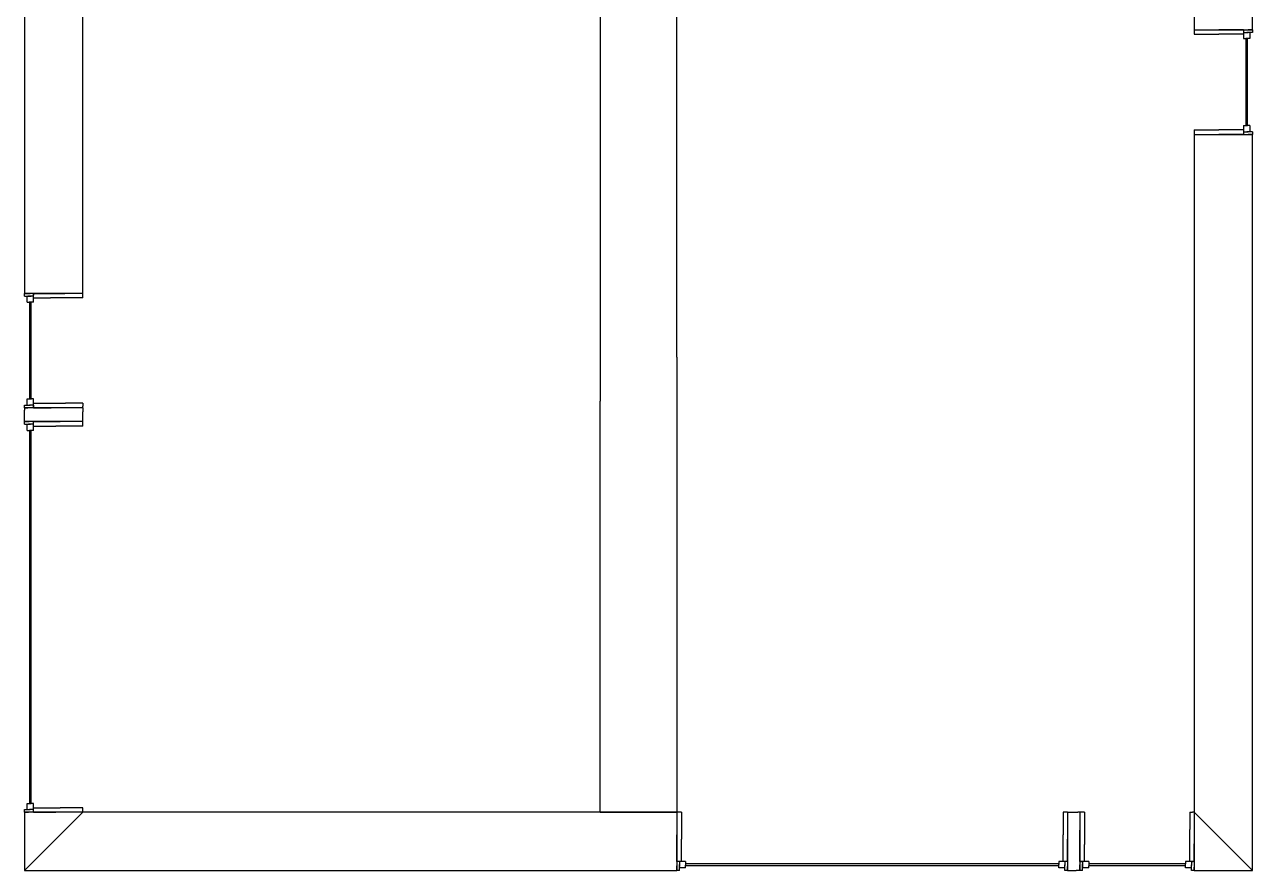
# Model space of a CAD drawing. Header units: metres. Extents: x 0 to 8.8, y -17.8 to 0.
# Drawn here: x 0 to 8.8, y -17.8 to -11.74 of the extents above; entities that cross this region are included whole.
import ezdxf

# ---------------------------------------------------------------- set-up
doc = ezdxf.new("R2010")
doc.units = ezdxf.units.M

msp = doc.modelspace()

# ---------------------------------------------------------------- linework, layer by layer
at = {"layer": 'IFCWALL'}
for p, q in [((8.383, -5.6614), (8.383, -11.774)), ((8.8, -11.774), (8.8, -5.6614)), ((0, -6.026), (0, -12.1386)), ((0.417, -12.1386), (0.417, -6.026)), ((4.125, -11.0767), (4.125, -14.4359)), ((4.675, -14.1216), (4.675, -11.134)), ((8.383, -11.774), (8.5915, -11.774)), ((8.5915, -11.774), (8.8, -11.774)), ((0, -12.1386), (0, -13.664)), ((0.417, -13.664), (0.417, -12.1386)), ((8.383, -12.524), (8.383, -14.8479)), ((8.383, -12.524), (8.5915, -12.524)), ((8.5915, -12.524), (8.8, -12.524)), ((8.8, -15.0473), (8.8, -12.524)), ((0.2662, -13.664), (0, -13.664)), ((0.417, -13.664), (0.2662, -13.664)), ((4.675, -14.1216), (4.675, -17.383)), ((0, -14.483), (0, -14.5003)), ((0.1508, -14.483), (0, -14.483)), ((0, -14.5037), (0, -14.5003)), ((0, -14.583), (0, -14.5037)), ((0.417, -14.483), (0.1508, -14.483)), ((0.417, -14.483), (0.417, -14.5136)), ((0.417, -14.5164), (0.417, -14.5136)), ((0.417, -14.583), (0.417, -14.5164)), ((4.125, -17.383), (4.125, -14.4359)), ((0.2267, -14.583), (0, -14.583)), ((0.417, -14.583), (0.2267, -14.583)), ((8.383, -14.8479), (8.383, -17.383)), ((8.8, -17.8), (8.8, -15.0473)), ((0, -17.383), (0, -17.6006)), ((0.1903, -17.383), (0, -17.383)), ((0.417, -17.383), (0.1726, -17.6274)), ((0.417, -17.383), (0.1903, -17.383)), ((0.1994, -17.6006), (0.417, -17.383)), ((2.4527, -17.383), (0.417, -17.383)), ((4.675, -17.383), (2.4527, -17.383)), ((4.125, -17.383), (4.3879, -17.383)), ((4.3879, -17.383), (4.675, -17.383)), ((4.675, -17.383), (4.675, -17.5733)), ((7.475, -17.383), (7.5486, -17.383)), ((7.475, -17.383), (7.475, -17.6097)), ((7.564, -17.383), (7.5486, -17.383)), ((7.564, -17.383), (7.564, -17.5338)), ((8.383, -17.383), (8.6274, -17.6274)), ((8.383, -17.383), (8.5029, -17.5029)), ((8.383, -17.383), (8.383, -17.6492)), ((8.8, -17.8), (8.5029, -17.5029)), ((4.675, -17.5733), (4.675, -17.8)), ((7.564, -17.5338), (7.564, -17.8)), ((0, -17.6006), (0, -17.8)), ((0, -17.8), (0.1994, -17.6006)), ((0.1726, -17.6274), (0, -17.8)), ((7.475, -17.6097), (7.475, -17.8)), ((8.383, -17.6492), (8.383, -17.8)), ((8.6274, -17.6274), (8.8, -17.8)), ((0, -17.8), (2.2351, -17.8)), ((2.2351, -17.8), (4.675, -17.8)), ((7.475, -17.8), (7.5368, -17.8)), ((7.564, -17.8), (7.5368, -17.8)), ((8.383, -17.8), (8.5029, -17.8)), ((8.5029, -17.8), (8.8, -17.8))]:
    msp.add_line(p, q, dxfattribs=at)
at = {"layer": 'IFCWINDOW'}
for p, q in [((8.383, -11.774), (8.56, -11.774)), ((8.383, -11.774), (8.383, -11.7902)), ((8.383, -11.7902), (8.383, -11.806)), ((8.737, -11.774), (8.56, -11.774)), ((8.737, -11.774), (8.7685, -11.774)), ((8.737, -11.774), (8.737, -11.7836)), ((8.737, -11.774), (8.737, -11.7902)), ((8.737, -11.7836), (8.737, -11.793)), ((8.737, -11.7902), (8.737, -11.806)), ((8.8, -11.774), (8.7685, -11.774)), ((8.8, -11.774), (8.8, -11.7836)), ((8.8, -11.7836), (8.8, -11.793)), ((8.383, -11.806), (8.56, -11.806)), ((8.737, -11.806), (8.56, -11.806)), ((8.737, -11.793), (8.759, -11.793)), ((8.737, -11.793), (8.737, -11.8155)), ((8.737, -11.793), (8.7685, -11.793)), ((8.737, -11.8155), (8.737, -11.837)), ((8.737, -11.837), (8.759, -11.837)), ((8.759, -11.837), (8.753, -11.837)), ((8.753, -11.837), (8.753, -12.149)), ((8.781, -11.793), (8.759, -11.793)), ((8.765, -11.837), (8.759, -11.837)), ((8.781, -11.837), (8.759, -11.837)), ((8.765, -12.149), (8.765, -11.837)), ((8.8, -11.793), (8.7685, -11.793)), ((8.781, -11.793), (8.781, -11.8155)), ((8.781, -11.8155), (8.781, -11.837)), ((8.753, -12.149), (8.753, -12.461)), ((8.765, -12.461), (8.765, -12.149)), ((8.383, -12.492), (8.56, -12.492)), ((8.383, -12.492), (8.383, -12.5078)), ((8.737, -12.492), (8.56, -12.492)), ((8.737, -12.461), (8.759, -12.461)), ((8.737, -12.461), (8.737, -12.4825)), ((8.737, -12.4825), (8.737, -12.505)), ((8.737, -12.492), (8.737, -12.5078)), ((8.753, -12.461), (8.759, -12.461)), ((8.759, -12.461), (8.765, -12.461)), ((8.781, -12.461), (8.759, -12.461)), ((8.781, -12.461), (8.781, -12.4825)), ((8.781, -12.4825), (8.781, -12.505)), ((8.383, -12.5078), (8.383, -12.524)), ((8.383, -12.524), (8.56, -12.524)), ((8.737, -12.524), (8.56, -12.524)), ((8.737, -12.505), (8.759, -12.505)), ((8.737, -12.505), (8.7685, -12.505)), ((8.737, -12.505), (8.737, -12.5144)), ((8.737, -12.5078), (8.737, -12.524)), ((8.737, -12.5144), (8.737, -12.524)), ((8.737, -12.524), (8.7685, -12.524)), ((8.781, -12.505), (8.759, -12.505)), ((8.8, -12.505), (8.7685, -12.505)), ((8.8, -12.524), (8.7685, -12.524)), ((8.8, -12.505), (8.8, -12.5144)), ((8.8, -12.5144), (8.8, -12.524)), ((0, -13.664), (0.0405, -13.664)), ((0, -13.6765), (0, -13.664)), ((0, -13.683), (0, -13.6765)), ((0, -13.683), (0.0225, -13.683)), ((0.019, -13.683), (0.0477, -13.683)), ((0.019, -13.6998), (0.019, -13.683)), ((0.019, -13.7275), (0.019, -13.6998)), ((0.019, -13.7275), (0.0338, -13.7275)), ((0.0634, -13.683), (0.0225, -13.683)), ((0.0634, -13.7275), (0.0338, -13.7275)), ((0.0391, -13.7275), (0.0349, -13.7275)), ((0.0349, -13.7275), (0.0349, -14.1885)), ((0.0476, -13.7275), (0.0391, -13.7275)), ((0.0634, -13.664), (0.0405, -13.664)), ((0.0476, -13.9585), (0.0476, -13.7275)), ((0.0634, -13.683), (0.0477, -13.683)), ((0.0634, -13.664), (0.2891, -13.664)), ((0.0634, -13.676), (0.0634, -13.664)), ((0.0634, -13.664), (0.0634, -13.6765)), ((0.0634, -13.6958), (0.0634, -13.676)), ((0.0634, -13.683), (0.0634, -13.6765)), ((0.0634, -13.6998), (0.0634, -13.683)), ((0.0634, -13.6958), (0.1868, -13.6958)), ((0.0634, -13.7275), (0.0634, -13.6998)), ((0.417, -13.6958), (0.1868, -13.6958)), ((0.417, -13.664), (0.2891, -13.664)), ((0.417, -13.676), (0.417, -13.664)), ((0.417, -13.6958), (0.417, -13.676)), ((0.0476, -14.4195), (0.0476, -13.9585)), ((0.0349, -14.1885), (0.0349, -14.4195)), ((0.019, -14.4195), (0.0486, -14.4195)), ((0.019, -14.4472), (0.019, -14.4195)), ((0.0349, -14.4195), (0.0433, -14.4195)), ((0.0433, -14.4195), (0.0476, -14.4195)), ((0.0634, -14.4195), (0.0486, -14.4195)), ((0.0634, -14.4472), (0.0634, -14.4195)), ((0, -14.464), (0.041, -14.464)), ((0, -14.4759), (0, -14.464)), ((0, -14.483), (0, -14.4759)), ((0, -14.483), (0.0229, -14.483)), ((0.019, -14.464), (0.019, -14.4472)), ((0.019, -14.464), (0.0348, -14.464)), ((0.0634, -14.483), (0.0229, -14.483)), ((0.0634, -14.464), (0.0348, -14.464)), ((0.0634, -14.464), (0.041, -14.464)), ((0.0634, -14.464), (0.0634, -14.4472)), ((0.0634, -14.4512), (0.2936, -14.4512)), ((0.0634, -14.471), (0.0634, -14.4512)), ((0.0634, -14.464), (0.0634, -14.4759)), ((0.0634, -14.483), (0.0634, -14.471)), ((0.0634, -14.483), (0.0634, -14.4759)), ((0.0634, -14.483), (0.1913, -14.483)), ((0.417, -14.483), (0.1913, -14.483)), ((0.417, -14.4512), (0.2936, -14.4512)), ((0.417, -14.4512), (0.417, -14.471)), ((0.417, -14.483), (0.417, -14.471)), ((0, -14.583), (0.0342, -14.583)), ((0, -14.5917), (0, -14.583)), ((0, -14.602), (0, -14.5917)), ((0, -14.602), (0.0287, -14.602)), ((0.019, -14.602), (0.0429, -14.602)), ((0.019, -14.6224), (0.019, -14.602)), ((0.063, -14.602), (0.0287, -14.602)), ((0.063, -14.583), (0.0342, -14.583)), ((0.063, -14.602), (0.0429, -14.602)), ((0.063, -14.5917), (0.063, -14.583)), ((0.063, -14.583), (0.2554, -14.583)), ((0.063, -14.5978), (0.063, -14.583)), ((0.063, -14.602), (0.063, -14.5917)), ((0.063, -14.615), (0.063, -14.5978)), ((0.063, -14.6224), (0.063, -14.602)), ((0.417, -14.583), (0.2554, -14.583)), ((0.417, -14.5978), (0.417, -14.583)), ((0.417, -14.615), (0.417, -14.5978)), ((0.019, -14.646), (0.019, -14.6224)), ((0.019, -14.646), (0.039, -14.646)), ((0.0404, -14.646), (0.035, -14.646)), ((0.035, -14.646), (0.035, -16.1059)), ((0.063, -14.646), (0.039, -14.646)), ((0.047, -14.646), (0.0404, -14.646)), ((0.047, -15.8601), (0.047, -14.646)), ((0.063, -14.615), (0.2242, -14.615)), ((0.063, -14.646), (0.063, -14.6224)), ((0.417, -14.615), (0.2242, -14.615)), ((0.047, -17.32), (0.047, -15.8601)), ((0.035, -16.1059), (0.035, -17.32)), ((0.019, -17.32), (0.043, -17.32)), ((0.019, -17.3396), (0.019, -17.32)), ((0.035, -17.32), (0.0416, -17.32)), ((0.0416, -17.32), (0.047, -17.32)), ((0.063, -17.32), (0.043, -17.32)), ((0.063, -17.3396), (0.063, -17.32)), ((0, -17.364), (0.0343, -17.364)), ((0, -17.3743), (0, -17.364)), ((0, -17.383), (0, -17.3743)), ((0, -17.383), (0.0288, -17.383)), ((0.019, -17.364), (0.019, -17.3396)), ((0.019, -17.364), (0.0391, -17.364)), ((0.063, -17.383), (0.0288, -17.383)), ((0.063, -17.364), (0.0343, -17.364)), ((0.063, -17.364), (0.0391, -17.364)), ((0.063, -17.364), (0.063, -17.3396)), ((0.063, -17.351), (0.2558, -17.351)), ((0.063, -17.3682), (0.063, -17.351)), ((0.063, -17.3743), (0.063, -17.364)), ((0.063, -17.383), (0.063, -17.3682)), ((0.063, -17.383), (0.063, -17.3743)), ((0.063, -17.383), (0.2246, -17.383)), ((0.417, -17.383), (0.2246, -17.383)), ((0.417, -17.351), (0.2558, -17.351)), ((0.417, -17.3682), (0.417, -17.351)), ((0.417, -17.383), (0.417, -17.3682)), ((4.675, -17.383), (4.675, -17.5446)), ((4.6898, -17.383), (4.675, -17.383)), ((4.707, -17.383), (4.6898, -17.383)), ((4.707, -17.383), (4.707, -17.5758)), ((7.443, -17.383), (7.443, -17.5442)), ((7.4602, -17.383), (7.443, -17.383)), ((7.475, -17.383), (7.4602, -17.383)), ((7.475, -17.383), (7.475, -17.5754)), ((7.564, -17.383), (7.564, -17.5109)), ((7.576, -17.383), (7.564, -17.383)), ((7.5957, -17.383), (7.576, -17.383)), ((7.5957, -17.383), (7.5957, -17.6132)), ((8.3512, -17.383), (8.3512, -17.5064)), ((8.3512, -17.383), (8.371, -17.383)), ((8.383, -17.383), (8.371, -17.383)), ((8.383, -17.383), (8.383, -17.6087)), ((7.564, -17.7366), (7.564, -17.5109)), ((8.3512, -17.7366), (8.3512, -17.5064)), ((4.675, -17.737), (4.675, -17.5446)), ((4.707, -17.737), (4.707, -17.5758)), ((7.443, -17.737), (7.443, -17.5442)), ((7.475, -17.737), (7.475, -17.5754)), ((7.5957, -17.7366), (7.5957, -17.6132)), ((8.383, -17.7366), (8.383, -17.6087)), ((4.675, -17.737), (4.675, -17.7658)), ((4.6837, -17.737), (4.675, -17.737)), ((4.6898, -17.737), (4.675, -17.737)), ((4.675, -17.8), (4.675, -17.7658)), ((4.694, -17.737), (4.6837, -17.737)), ((4.707, -17.737), (4.6898, -17.737)), ((4.694, -17.737), (4.694, -17.7571)), ((4.7144, -17.737), (4.694, -17.737)), ((4.694, -17.737), (4.694, -17.7713)), ((4.694, -17.781), (4.694, -17.7571)), ((4.694, -17.8), (4.694, -17.7713)), ((4.738, -17.737), (4.7144, -17.737)), ((4.738, -17.737), (4.738, -17.761)), ((5.9521, -17.753), (4.738, -17.753)), ((4.738, -17.753), (4.738, -17.7596)), ((4.738, -17.7596), (4.738, -17.765)), ((4.738, -17.781), (4.738, -17.761)), ((4.738, -17.765), (6.1979, -17.765)), ((7.412, -17.753), (5.9521, -17.753)), ((6.1979, -17.765), (7.412, -17.765)), ((7.412, -17.737), (7.412, -17.757)), ((7.4316, -17.737), (7.412, -17.737)), ((7.412, -17.7584), (7.412, -17.753)), ((7.412, -17.781), (7.412, -17.757)), ((7.412, -17.765), (7.412, -17.7584)), ((7.456, -17.737), (7.4316, -17.737)), ((7.4602, -17.737), (7.443, -17.737)), ((7.456, -17.737), (7.456, -17.7609)), ((7.456, -17.737), (7.456, -17.7657)), ((7.4663, -17.737), (7.456, -17.737)), ((7.456, -17.781), (7.456, -17.7609)), ((7.456, -17.8), (7.456, -17.7657)), ((7.475, -17.737), (7.4602, -17.737)), ((7.475, -17.737), (7.4663, -17.737)), ((7.475, -17.737), (7.475, -17.7712)), ((7.475, -17.8), (7.475, -17.7712)), ((7.576, -17.7366), (7.564, -17.7366)), ((7.564, -17.7366), (7.564, -17.7595)), ((7.564, -17.7366), (7.5765, -17.7366)), ((7.564, -17.8), (7.564, -17.7595)), ((7.5957, -17.7366), (7.576, -17.7366)), ((7.583, -17.7366), (7.5765, -17.7366)), ((7.583, -17.7366), (7.583, -17.7523)), ((7.5998, -17.7366), (7.583, -17.7366)), ((7.583, -17.7366), (7.583, -17.7775)), ((7.583, -17.781), (7.583, -17.7523)), ((7.6275, -17.7366), (7.5998, -17.7366)), ((7.6275, -17.7366), (7.6275, -17.7662)), ((7.6275, -17.7524), (7.6275, -17.7609)), ((7.8585, -17.7524), (7.6275, -17.7524)), ((7.6275, -17.7609), (7.6275, -17.7651)), ((7.6275, -17.7651), (8.0885, -17.7651)), ((7.6275, -17.781), (7.6275, -17.7662)), ((8.3195, -17.7524), (7.8585, -17.7524)), ((8.0885, -17.7651), (8.3195, -17.7651)), ((8.3195, -17.7366), (8.3195, -17.7514)), ((8.3472, -17.7366), (8.3195, -17.7366)), ((8.3195, -17.781), (8.3195, -17.7514)), ((8.3195, -17.7567), (8.3195, -17.7524)), ((8.3195, -17.7651), (8.3195, -17.7567)), ((8.3639, -17.7366), (8.3472, -17.7366)), ((8.371, -17.7366), (8.3512, -17.7366)), ((8.3639, -17.7366), (8.3639, -17.7652)), ((8.3639, -17.7366), (8.3639, -17.759)), ((8.3639, -17.7366), (8.3759, -17.7366)), ((8.3639, -17.8), (8.3639, -17.759)), ((8.3639, -17.781), (8.3639, -17.7652)), ((8.383, -17.7366), (8.371, -17.7366)), ((8.383, -17.7366), (8.3759, -17.7366)), ((8.383, -17.7366), (8.383, -17.7771)), ((4.6837, -17.8), (4.675, -17.8)), ((4.694, -17.8), (4.6837, -17.8)), ((4.7144, -17.781), (4.694, -17.781)), ((4.738, -17.781), (4.7144, -17.781)), ((7.4316, -17.781), (7.412, -17.781)), ((7.456, -17.781), (7.4316, -17.781)), ((7.4663, -17.8), (7.456, -17.8)), ((7.475, -17.8), (7.4663, -17.8)), ((7.5765, -17.8), (7.564, -17.8)), ((7.583, -17.8), (7.5765, -17.8)), ((7.583, -17.8), (7.583, -17.7775)), ((7.5998, -17.781), (7.583, -17.781)), ((7.6275, -17.781), (7.5998, -17.781)), ((8.3472, -17.781), (8.3195, -17.781)), ((8.3639, -17.781), (8.3472, -17.781)), ((8.3759, -17.8), (8.3639, -17.8)), ((8.383, -17.8), (8.3759, -17.8)), ((8.383, -17.8), (8.383, -17.7771))]:
    msp.add_line(p, q, dxfattribs=at)

doc.saveas('drawing.dxf')
